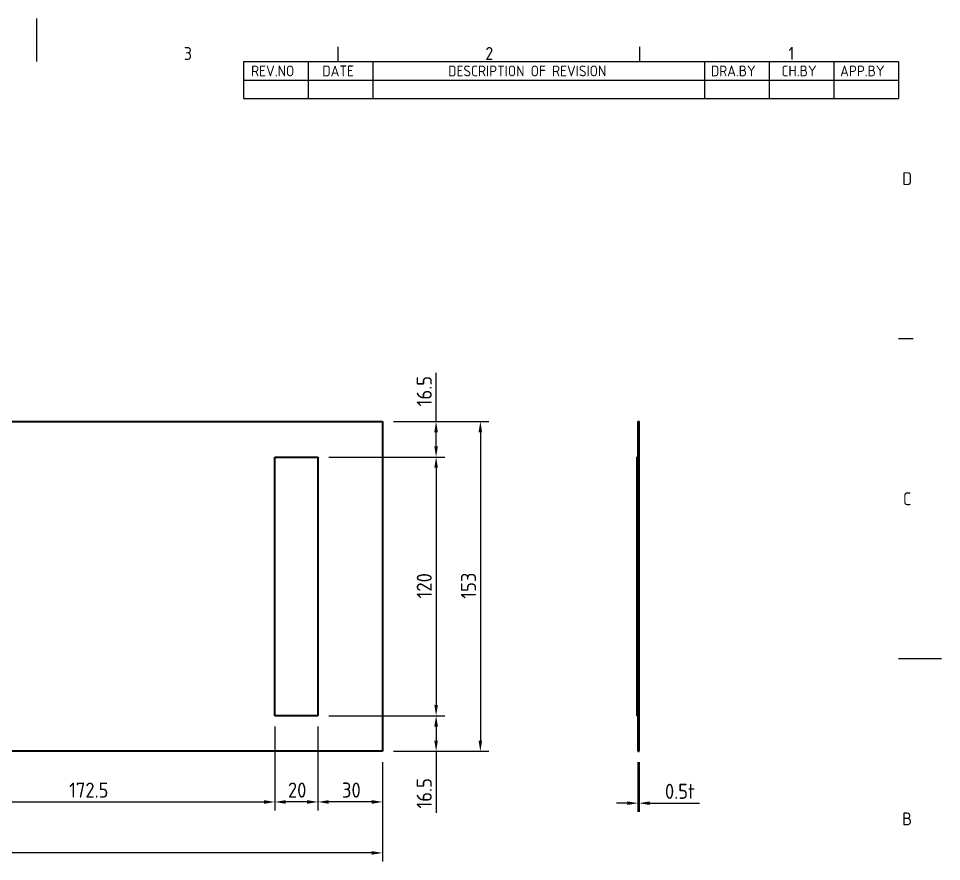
# Model space of a CAD drawing. Header units: millimetres. Extents: x 0 to 840, y 0 to 594.
# Drawn here: x 411.6 to 840, y 202.9 to 594 of the extents above; entities that cross this region are included whole.
import ezdxf

# ---------------------------------------------------------------- set-up
doc = ezdxf.new("R2010")
doc.units = ezdxf.units.MM
doc.header["$LTSCALE"] = 2
doc.layers.get('0').update_dxf_attribs({"color": 3, "lineweight": 25})
for name, color, linetype, lineweight in [('가시적인 것(ISO)', 3, 'Continuous', 40), ('경계(ISO)', 7, 'Continuous', 25), ('기호(ISO)', 5, 'Continuous', 25), ('치수(ISO)', 2, 'Continuous', 25)]:
    doc.layers.add(name, color=color, linetype=linetype, lineweight=lineweight)
doc.styles.add('ISO ProportionalPSTEK', font='isocp.shx')
doc.styles.add('문자 텍스트_PSTEK_POSCO', font='isocp.shx')
doc.styles.add('치수 텍스트_PSTEK_POSCO', font='isocp.shx')
doc.dimstyles.new('치수_PSTEK_POSCO', dxfattribs={"dimscale": 2, "dimtxt": 3.5, "dimasz": 2.5, "dimexe": 2, "dimexo": 2.5, "dimgap": 1, "dimtad": 1, "dimrnd": 1e-08, "dimdsep": 46, "dimtxsty": '치수 텍스트_PSTEK_POSCO', "dimcen": 0.09, "dimdle": 10, "dimclrd": 7, "dimclre": 7, "dimclrt": 2, "dimadec": 1, "dimazin": 2, "dimtfac": 1, "dimtmove": 0, "dimatfit": 3, "dimfxl": 0, "dimtolj": 1, "dimlwd": -1, "dimlwe": -1, "dimarcsym": 0})

# ---------------------------------------------------------------- blocks, each defined once
blk = doc.blocks.new('경계 Default Border')
at = {"layer": '경계(ISO)'}
for p, q in [((280, 287.0000076293945), (280, 290.4000091552734)), ((350, 287.0000076293945), (350, 290.4000091552734)), ((410, 222.7499961853027), (413.4000015258789, 222.7499961853027))]:
    blk.add_line(p, q, dxfattribs=at)
at = {"layer": '경계(ISO)', "flags": 128}
for points in [[(210, 297.0000076293945), (210, 287.0000076293945)], [(420, 148.5000038146973), (410, 148.5000038146973)]]:
    blk.add_lwpolyline(points, dxfattribs=at)
at = {"layer": '경계(ISO)', "color": 2, "char_height": 3.00000011920929, "attachment_point": 7, "style": '문자 텍스트_PSTEK_POSCO'}
for s, insert in [('3', (244.1685395229535, 287.3713945155963)), ('2', (314.127739416884, 287.3713945155963)), ('1', (384.4860661041481, 287.4)), ('D', (410.878270202895, 258.3463944559917)), ('C', (411.0445395201643, 184.0963944559917)), ('B', (410.878270202895, 109.8463944559917))]:
    blk.add_mtext(s, dxfattribs=dict(at, insert=insert))
blk = doc.blocks.new('리비전 내역')
at = {"layer": '기호(ISO)'}
for p, q in [((258, 287.0000076293945), (410, 287.0000076293945)), ((258, 287.0000076293945), (258, 282.7200076293945)), ((273, 287.0000076293945), (273, 282.7200076293945)), ((288, 287.0000076293945), (288, 282.7200076293945)), ((365, 287.0000076293945), (365, 282.7200076293945)), ((380, 287.0000076293945), (380, 282.7200076293945)), ((395, 287.0000076293945), (395, 282.7200076293945)), ((410, 287.0000076293945), (410, 282.7200076293945)), ((258, 282.7200076293945), (410, 282.7200076293945)), ((258, 282.7200076293945), (258, 278.4400076293945)), ((273, 282.7200076293945), (273, 278.4400076293945)), ((288, 282.7200076293945), (288, 278.4400076293945)), ((365, 282.7200076293945), (365, 278.4400076293945)), ((380, 282.7200076293945), (380, 278.4400076293945)), ((395, 282.7200076293945), (395, 278.4400076293945)), ((410, 282.7200076293945), (410, 278.4400076293945)), ((258, 278.4400076293945), (410, 278.4400076293945))]:
    blk.add_line(p, q, dxfattribs=at)
at = {"layer": '기호(ISO)', "color": 2, "char_height": 2.5, "attachment_point": 7, "style": 'ISO ProportionalPSTEK'}
for s, insert in [('REV.NO', (259.7871163682308, 283.5831900503393)), ('DATE', (276.3142317728366, 283.5831900503393)), ('DESCRIPTION OF REVISION', (305.5070204333629, 283.5831900503393)), ('DRA.BY', (366.4757339553204, 283.5831900503393)), ('CH.BY', (382.8642915086117, 283.5831900503393)), ('APP.BY', (396.4777339604404, 283.5831900503393))]:
    blk.add_mtext(s, dxfattribs=dict(at, insert=insert))
blk = doc.blocks.new('*D23')
at = {"layer": 'Defpoints', "color": 0}
for p in [(115.5832133158679, 254.0487140870879), (580.5832133158679, 254.0487140870879), (115.5832133158679, 206.9096958858296)]:
    blk.add_point(p, dxfattribs=at)
at = {"layer": '치수(ISO)', "color": 7}
for p, q in [((115.5832133158679, 249.0487140870879), (115.5832133158679, 202.9096958858296)), ((580.5832133158679, 249.0487140870879), (580.5832133158679, 202.9096958858296)), ((575.5832133158679, 206.9096958858296), (120.5832133158679, 206.9096958858296))]:
    blk.add_line(p, q, dxfattribs=at)
for points in [[(120.5832133158679, 207.7430292191629), (120.5832133158679, 206.0763625524962), (115.5832133158679, 206.9096958858296)], [(575.5832133158679, 207.7430292191629), (575.5832133158679, 206.0763625524962), (580.5832133158679, 206.9096958858296)]]:
    blk.add_solid(points, dxfattribs=at)
at = {"layer": '치수(ISO)', "color": 2, "insert": (341.2882385690373, 212.4096958858296), "char_height": 7, "attachment_point": 4, "style": '치수 텍스트_PSTEK_POSCO'}
blk.add_mtext('\\A1;465', dxfattribs=at)
blk = doc.blocks.new('*D24')
at = {"layer": 'Defpoints', "color": 0}
for p in [(580.5832133158679, 407.0487140870879), (580.5832133158679, 254.0487140870879), (625.9569221958832, 254.0487140870879)]:
    blk.add_point(p, dxfattribs=at)
at = {"layer": '치수(ISO)', "color": 7}
for p, q in [((585.5832133158679, 407.0487140870879), (629.9569221958833, 407.0487140870879)), ((625.9569221958833, 402.0487140870879), (625.9569221958833, 259.048714087088)), ((585.5832133158679, 254.0487140870879), (629.9569221958832, 254.0487140870879))]:
    blk.add_line(p, q, dxfattribs=at)
for points in [[(625.1235888625499, 402.0487140870879), (626.7902555292167, 402.0487140870879), (625.9569221958833, 407.0487140870879)], [(625.1235888625499, 259.048714087088), (626.7902555292167, 259.048714087088), (625.9569221958832, 254.0487140870879)]]:
    blk.add_solid(points, dxfattribs=at)
at = {"layer": '치수(ISO)', "color": 2, "insert": (620.4569221958832, 324.8037393402573), "char_height": 7, "attachment_point": 4, "rotation": 90, "style": '치수 텍스트_PSTEK_POSCO'}
blk.add_mtext('\\A1;153', dxfattribs=at)
blk = doc.blocks.new('*D25')
at = {"layer": 'Defpoints', "color": 0}
for p in [(699.1191394988723, 254.048714087088), (699.6191394988723, 254.048714087088), (699.6191394988723, 229.9874816064771)]:
    blk.add_point(p, dxfattribs=at)
at = {"layer": '치수(ISO)', "color": 7}
for p, q in [((699.1191394988723, 249.048714087088), (699.1191394988723, 225.9874816064771)), ((699.6191394988723, 249.048714087088), (699.6191394988723, 225.9874816064771)), ((694.1191394988723, 229.9874816064771), (689.1191394988723, 229.9874816064771)), ((699.1191394988723, 229.9874816064771), (699.6191394988723, 229.9874816064771)), ((704.6191394988723, 229.9874816064771), (727.624651309896, 229.9874816064771))]:
    blk.add_line(p, q, dxfattribs=at)
for points in [[(694.1191394988723, 230.8208149398104), (694.1191394988723, 229.1541482731438), (699.1191394988723, 229.9874816064771)], [(704.6191394988723, 230.8208149398104), (704.6191394988723, 229.1541482731438), (699.6191394988723, 229.9874816064771)]]:
    blk.add_solid(points, dxfattribs=at)
at = {"layer": '치수(ISO)', "color": 2, "insert": (711.6191394988723, 235.4874816064771), "char_height": 7, "attachment_point": 4, "style": '치수 텍스트_PSTEK_POSCO'}
blk.add_mtext('\\A1;0.5t', dxfattribs=at)
blk = doc.blocks.new('*D29')
at = {"layer": 'Defpoints', "color": 0}
for p in [(358.0832133158679, 270.5487140870879), (530.5832133158679, 270.5487140870879), (530.5832133158679, 230.5487140870879)]:
    blk.add_point(p, dxfattribs=at)
at = {"layer": '치수(ISO)', "color": 7}
for p, q in [((358.0832133158679, 265.5487140870879), (358.0832133158679, 226.5487140870879)), ((530.5832133158679, 265.5487140870879), (530.5832133158679, 226.5487140870879)), ((363.0832133158679, 230.5487140870879), (525.5832133158679, 230.5487140870879))]:
    blk.add_line(p, q, dxfattribs=at)
for points in [[(363.0832133158679, 231.3820474204213), (363.0832133158679, 229.7153807537546), (358.0832133158679, 230.5487140870879)], [(525.5832133158679, 231.3820474204213), (525.5832133158679, 229.7153807537546), (530.5832133158679, 230.5487140870879)]]:
    blk.add_solid(points, dxfattribs=at)
at = {"layer": '치수(ISO)', "color": 2, "insert": (435.0882385690373, 236.0494030634659), "char_height": 7, "attachment_point": 4, "style": '치수 텍스트_PSTEK_POSCO'}
blk.add_mtext('\\A1;172.5', dxfattribs=at)
blk = doc.blocks.new('*D30')
at = {"layer": 'Defpoints', "color": 0}
for p in [(530.5832133158679, 270.5487140870879), (550.5832133158679, 270.5487140870879), (530.5832133158679, 230.5487140870879)]:
    blk.add_point(p, dxfattribs=at)
at = {"layer": '치수(ISO)', "color": 7}
for p, q in [((530.5832133158679, 265.5487140870879), (530.5832133158679, 226.5487140870879)), ((550.5832133158679, 265.5487140870879), (550.5832133158679, 226.5487140870879)), ((545.5832133158679, 230.5487140870879), (535.5832133158679, 230.5487140870879))]:
    blk.add_line(p, q, dxfattribs=at)
for points in [[(535.5832133158679, 231.3820474204213), (535.5832133158679, 229.7153807537546), (530.5832133158679, 230.5487140870879)], [(545.5832133158679, 231.3820474204213), (545.5832133158679, 229.7153807537546), (550.5832133158679, 230.5487140870879)]]:
    blk.add_solid(points, dxfattribs=at)
at = {"layer": '치수(ISO)', "color": 2, "insert": (536.6415794576002, 236.0494030634659), "char_height": 7, "attachment_point": 4, "style": '치수 텍스트_PSTEK_POSCO'}
blk.add_mtext('\\A1;20', dxfattribs=at)
blk = doc.blocks.new('*D31')
at = {"layer": 'Defpoints', "color": 0}
for p in [(550.5832133158679, 270.5487140870879), (580.5832133158679, 254.0487140870879), (550.5832133158679, 230.5487140870879)]:
    blk.add_point(p, dxfattribs=at)
at = {"layer": '치수(ISO)', "color": 7}
for p, q in [((550.5832133158679, 265.5487140870879), (550.5832133158679, 226.5487140870879)), ((580.5832133158679, 249.0487140870879), (580.5832133158679, 226.5487140870879)), ((575.5832133158679, 230.5487140870879), (555.5832133158679, 230.5487140870879))]:
    blk.add_line(p, q, dxfattribs=at)
for points in [[(555.5832133158679, 231.3820474204213), (555.5832133158679, 229.7153807537546), (550.5832133158679, 230.5487140870879)], [(575.5832133158679, 231.3820474204213), (575.5832133158679, 229.7153807537546), (580.5832133158679, 230.5487140870879)]]:
    blk.add_solid(points, dxfattribs=at)
at = {"layer": '치수(ISO)', "color": 2, "insert": (561.730457410356, 236.0487140870879), "char_height": 7, "attachment_point": 4, "style": '치수 텍스트_PSTEK_POSCO'}
blk.add_mtext('\\A1;30', dxfattribs=at)
blk = doc.blocks.new('*D33')
at = {"layer": 'Defpoints', "color": 0}
for p in [(550.5832133158679, 390.5487140870879), (550.5832133158679, 270.5487140870879), (605.4249595065993, 270.5487140870879)]:
    blk.add_point(p, dxfattribs=at)
at = {"layer": '치수(ISO)', "color": 7}
for p, q in [((555.5832133158679, 390.5487140870879), (609.4249595065993, 390.5487140870879)), ((605.4249595065993, 385.5487140870879), (605.4249595065993, 275.5487140870879)), ((555.5832133158679, 270.5487140870879), (609.4249595065993, 270.5487140870879))]:
    blk.add_line(p, q, dxfattribs=at)
for points in [[(604.5916261732659, 385.5487140870879), (606.2582928399327, 385.5487140870879), (605.4249595065993, 390.5487140870879)], [(604.5916261732659, 275.5487140870879), (606.2582928399327, 275.5487140870879), (605.4249595065993, 270.5487140870879)]]:
    blk.add_solid(points, dxfattribs=at)
at = {"layer": '치수(ISO)', "color": 2, "insert": (599.9242705302212, 324.9459581815761), "char_height": 7, "attachment_point": 4, "rotation": 90, "style": '치수 텍스트_PSTEK_POSCO'}
blk.add_mtext('\\A1;120', dxfattribs=at)
blk = doc.blocks.new('*D34')
at = {"layer": 'Defpoints', "color": 0}
for p in [(550.5832133158679, 270.5487140870879), (580.5832133158679, 254.0487140870879), (605.4249595065992, 254.0487140870879)]:
    blk.add_point(p, dxfattribs=at)
at = {"layer": '치수(ISO)', "color": 7}
for p, q in [((555.5832133158679, 270.5487140870879), (609.4249595065993, 270.5487140870879)), ((605.4249595065993, 265.5487140870879), (605.4249595065993, 259.048714087088)), ((585.5832133158679, 254.0487140870879), (609.4249595065992, 254.0487140870879)), ((605.4249595065992, 254.0487140870879), (605.4249595065992, 225.4837905430501))]:
    blk.add_line(p, q, dxfattribs=at)
for points in [[(604.5916261732659, 265.5487140870879), (606.2582928399327, 265.5487140870879), (605.4249595065993, 270.5487140870879)], [(604.5916261732659, 259.048714087088), (606.2582928399327, 259.048714087088), (605.4249595065992, 254.0487140870879)]]:
    blk.add_solid(points, dxfattribs=at)
at = {"layer": '치수(ISO)', "color": 2, "insert": (599.9249595065992, 227.4837905430502), "char_height": 7, "attachment_point": 4, "rotation": 90, "style": '치수 텍스트_PSTEK_POSCO'}
blk.add_mtext('\\A1;16.5', dxfattribs=at)
blk = doc.blocks.new('*D35')
at = {"layer": 'Defpoints', "color": 0}
for p in [(580.5832133158679, 407.0487140870879), (550.5832133158679, 390.5487140870879), (605.4249595065993, 390.5487140870879)]:
    blk.add_point(p, dxfattribs=at)
at = {"layer": '치수(ISO)', "color": 7}
for p, q in [((605.4249595065993, 407.0487140870879), (605.4249595065993, 429.638663580749)), ((585.5832133158679, 407.0487140870879), (609.4249595065993, 407.0487140870879)), ((605.4249595065993, 395.5487140870879), (605.4249595065993, 402.0487140870879)), ((555.5832133158679, 390.5487140870879), (609.4249595065993, 390.5487140870879))]:
    blk.add_line(p, q, dxfattribs=at)
for points in [[(604.5916261732659, 402.0487140870879), (606.2582928399327, 402.0487140870879), (605.4249595065993, 407.0487140870879)], [(604.5916261732659, 395.5487140870879), (606.2582928399327, 395.5487140870879), (605.4249595065993, 390.5487140870879)]]:
    blk.add_solid(points, dxfattribs=at)
at = {"layer": '치수(ISO)', "color": 2, "insert": (599.9249595065992, 414.0487140870879), "char_height": 7, "attachment_point": 4, "rotation": 90, "style": '치수 텍스트_PSTEK_POSCO'}
blk.add_mtext('\\A1;16.5', dxfattribs=at)

msp = doc.modelspace()

# ---------------------------------------------------------------- linework, layer by layer
at = {"layer": '가시적인 것(ISO)'}
for p, q in [((115.5832133158679, 407.0487140870879), (580.5832133158679, 407.0487140870879)), ((580.5832133158679, 407.0487140870879), (580.5832133158679, 254.0487140870879)), ((699.1191394988723, 407.048714087088), (699.6191394988723, 407.048714087088)), ((699.1191394988723, 407.048714087088), (699.1191394988723, 254.048714087088)), ((699.6191394988723, 254.048714087088), (699.6191394988723, 407.048714087088)), ((530.5832133158679, 270.5487140870879), (530.5832133158679, 390.5487140870879)), ((530.5832133158679, 390.5487140870879), (550.5832133158679, 390.5487140870879)), ((550.5832133158679, 390.5487140870879), (550.5832133158679, 270.5487140870879)), ((699.1191394988634, 390.548714087088), (698.6191394988634, 390.548714087088)), ((698.6191394988634, 390.548714087088), (698.6191394988634, 270.5487140870879)), ((550.5832133158679, 270.5487140870879), (530.5832133158679, 270.5487140870879)), ((699.1191394988634, 270.5487140870879), (698.6191394988634, 270.5487140870879)), ((580.5832133158679, 254.0487140870879), (115.5832133158679, 254.0487140870879)), ((699.1191394988723, 254.048714087088), (699.6191394988723, 254.048714087088))]:
    msp.add_line(p, q, dxfattribs=at)

# ---------------------------------------------------------------- block references
at = {"xscale": 2, "yscale": 2, "zscale": 2}
msp.add_blockref('경계 Default Border', (0, 0), dxfattribs=at)
at = {"layer": '기호(ISO)', "xscale": 2, "yscale": 2, "zscale": 2}
msp.add_blockref('리비전 내역', (0, 0), dxfattribs=at)

# ---------------------------------------------------------------- dimensions: what is measured, and where the dimension line sits
at = {"layer": '치수(ISO)', "color": 7}
for base, p1, p2, angle, override, picture, middle in [((605.4249595065993, 390.5487140870879), (580.5832133158679, 407.0487140870879), (550.5832133158679, 390.5487140870879), 90, {"dimdec": 2, "dimtp": 0, "dimtm": -0, "dimtdec": 2, "dimtofl": 0, "dimatfit": 2}, '*D35', (605.4249595065992, 420.8436888339185)), ((625.9569221958832, 254.0487140870879), (580.5832133158679, 407.0487140870879), (580.5832133158679, 254.0487140870879), 90, {"dimdec": 2, "dimtp": 0, "dimtm": -0, "dimtdec": 2, "dimtofl": 0, "dimatfit": 1}, '*D24', (625.9569221958832, 330.5487140870878)), ((605.4249595065993, 270.5487140870879), (550.5832133158679, 390.5487140870879), (550.5832133158679, 270.5487140870879), 90, {"dimdec": 2, "dimtp": 0, "dimtm": -0, "dimtdec": 2, "dimtofl": 0, "dimatfit": 1}, '*D33', (605.4249595065992, 330.5487140870879)), ((530.5832133158679, 230.5487140870879), (358.0832133158679, 270.5487140870879), (530.5832133158679, 270.5487140870879), 180, {"dimdec": 2, "dimtp": 0, "dimtm": -0, "dimtdec": 2, "dimtofl": 0, "dimatfit": 1}, '*D29', (444.3332133158679, 230.5487140870879)), ((530.5832133158679, 230.5487140870879), (550.5832133158679, 270.5487140870879), (530.5832133158679, 270.5487140870879), 180, {"dimdec": 2, "dimtp": 0, "dimtm": -0, "dimtdec": 2, "dimtofl": 0, "dimatfit": 1}, '*D30', (540.5832133158679, 230.5487140870879)), ((550.5832133158679, 230.5487140870879), (580.5832133158679, 254.0487140870879), (550.5832133158679, 270.5487140870879), 180, {"dimdec": 2, "dimtp": 0, "dimtm": -0, "dimtdec": 2, "dimtofl": 0, "dimatfit": 1}, '*D31', (565.5832133158679, 230.5487140870879)), ((605.4249595065992, 254.0487140870879), (550.5832133158679, 270.5487140870879), (580.5832133158679, 254.0487140870879), 90, {"dimdec": 2, "dimtp": 0, "dimtm": -0, "dimtdec": 2, "dimtofl": 0, "dimatfit": 2}, '*D34', (605.4249595065992, 234.2787652898808)), ((115.5832133158679, 206.9096958858296), (580.5832133158679, 254.0487140870879), (115.5832133158679, 254.0487140870879), 180, {"dimdec": 2, "dimtp": 0, "dimtm": -0, "dimtdec": 2, "dimtofl": 0, "dimatfit": 1}, '*D23', (348.0832133158679, 206.9096958858296))]:
    dim = msp.add_linear_dim(base=base, p1=p1, p2=p2, angle=angle, dimstyle='치수_PSTEK_POSCO', override=override, dxfattribs=at)
    dim.commit()
    dim.dimension.update_dxf_attribs({"geometry": picture, "text_midpoint": middle, "dimtype": 160})
dim = msp.add_linear_dim(base=(699.6191394988723, 229.9874816064771), p1=(699.1191394988723, 254.048714087088), p2=(699.6191394988723, 254.048714087088), angle=180, text='<>t', dimstyle='치수_PSTEK_POSCO', override={"dimdec": 2, "dimtp": 0, "dimtm": -0, "dimtdec": 2, "dimtofl": 1, "dimatfit": 1}, dxfattribs=at)
dim.commit()
dim.dimension.update_dxf_attribs({"geometry": '*D25', "text_midpoint": (718.6218954043841, 229.9874816064771), "dimtype": 160})

doc.saveas('drawing.dxf')
